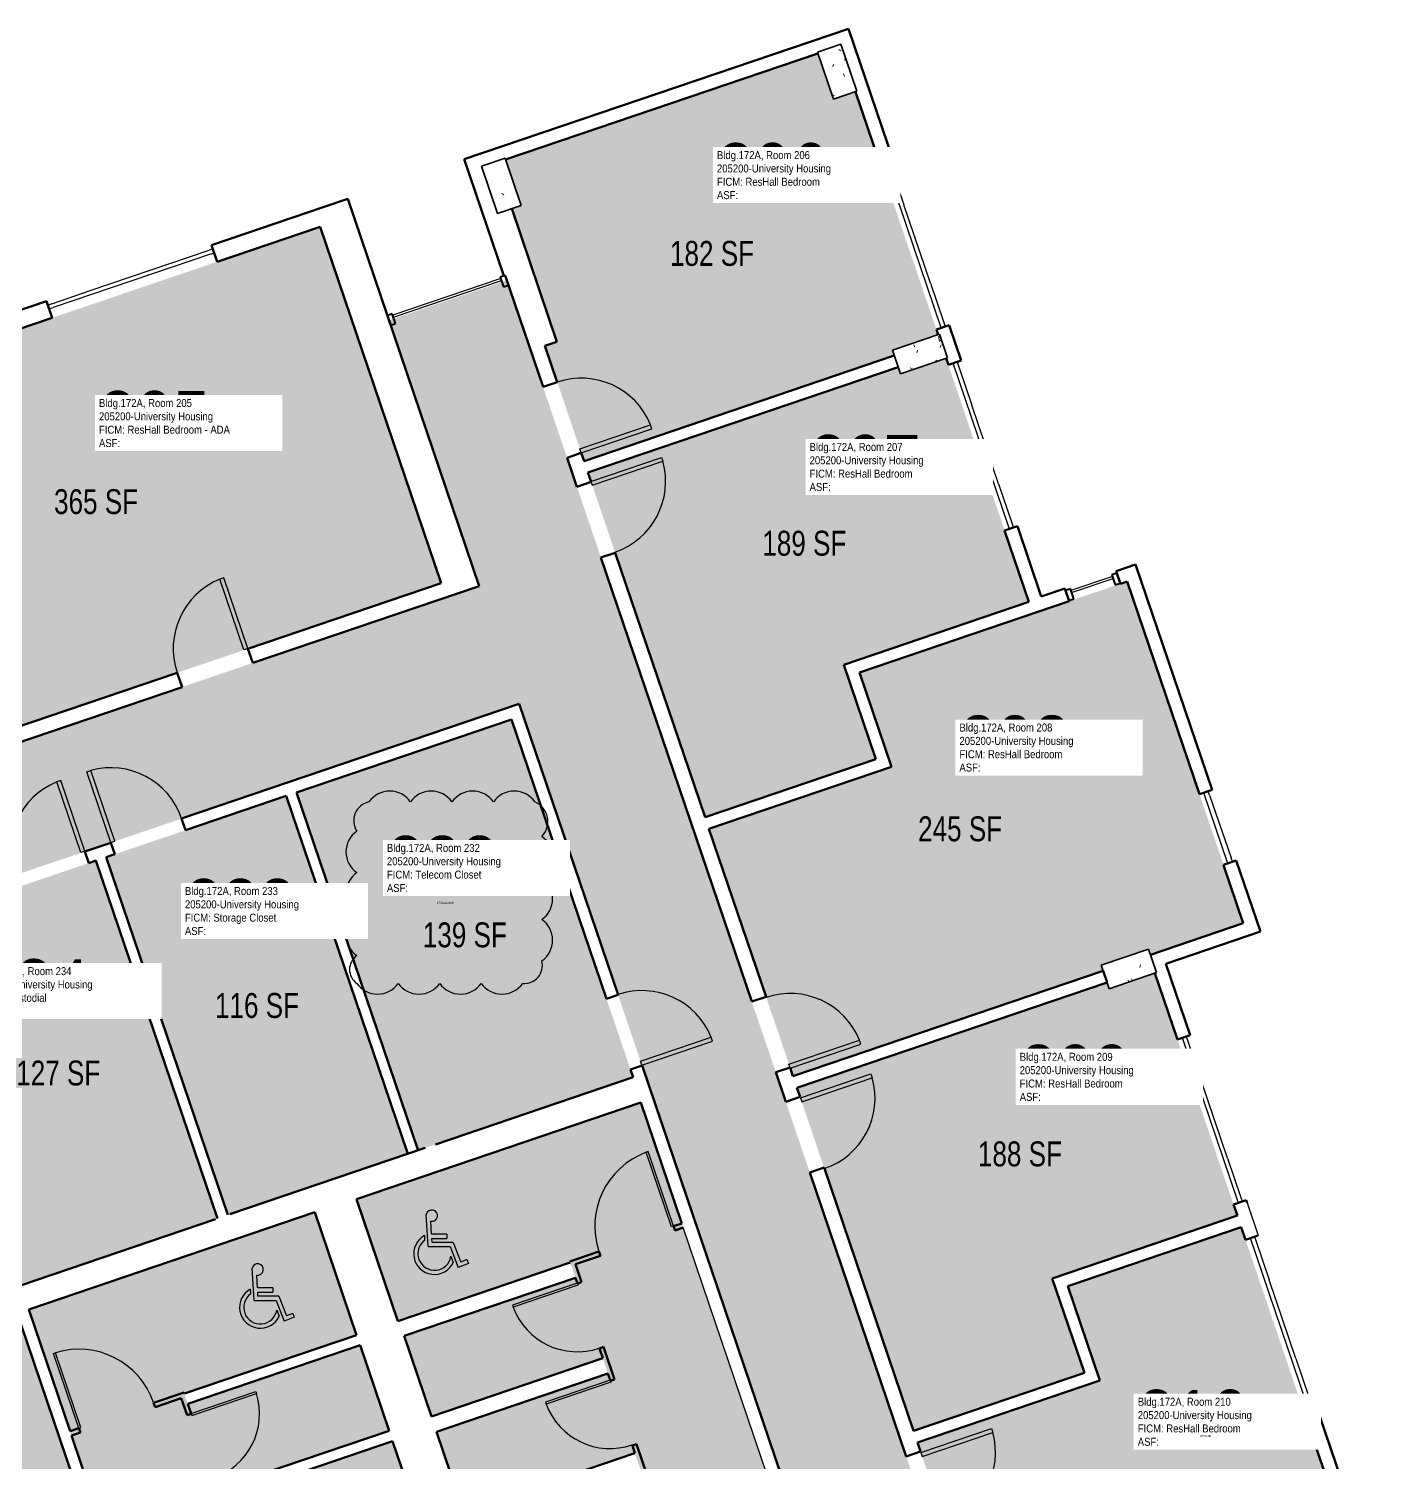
# Model space of a CAD drawing. Header units: inches. Extents: x 69231989 to 69233836, y 27661192 to 27663761.
# Drawn here: x 69232439 to 69233087, y 27663071 to 27663761 of the extents above; entities that cross this region are included whole.
import ezdxf
from ezdxf.enums import TextEntityAlignment as Align

# ---------------------------------------------------------------- set-up
doc = ezdxf.new("R2010")
doc.units = ezdxf.units.IN
doc.header["$LTSCALE"] = 100
doc.header["$MEASUREMENT"] = 0
doc.layers.get('0').update_dxf_attribs({"linetype": 'CONTINUOUS'})
for name, color, linetype in [('A-COLS', 5, 'CONTINUOUS'), ('A-DOOR', 2, 'CONTINUOUS'), ('A-GLAZ', 1, 'CONTINUOUS'), ('A-IDEN-ICON', 4, 'CONTINUOUS'), ('A-IDEN-RNUM', 7, 'CONTINUOUS'), ('A-IDEN-SNUM', 4, 'CONTINUOUS'), ('A-IDEN-VNUM', 4, 'CONTINUOUS'), ('A-WALL', 5, 'CONTINUOUS'), ('AREA-TEXT', 3, 'CONTINUOUS'), ('Rooms-Category-Color', 7, 'CONTINUOUS'), ('Rooms-College-Color', 7, 'CONTINUOUS'), ('Rooms-Department-Color', 7, 'CONTINUOUS'), ('Rooms-Division-Color', 7, 'CONTINUOUS'), ('Rooms-Information', 7, 'CONTINUOUS')]:
    doc.layers.add(name, color=color, linetype=linetype)
doc.layers.add('A-REV', color=1, linetype='CONTINUOUS', true_color=0xff0000)
doc.styles.add('CP_AREA', font='arial.ttf', dxfattribs={"height": 15})
doc.styles.add('CP_ROOMSNUMBER', font='arial.ttf', dxfattribs={"height": 1})
doc.styles.add('CP_ROOMVNUMBER', font='arial.ttf', dxfattribs={"width": 0.85, "height": 0.075})
pattern_1 = [(338.7628, (69232586.704, 27662656.86), (6.5773, -26.8542), [2.88, -31.68]), (283.7628, (69232586.704, 27662656.86), (25.6356, 14.3354), [2.304, -25.344]), (29.2138, (69232587.252, 27662654.622), (32.21264, -12.5194), [2.448, -26.924]), (334.9468, (69232593.976, 27662659.33), (7.1632, -40.8486), [4.32, -47.52]), (25.399, (69232594.573, 27662655.926), (46.9627, -21.9517), [3.671, -40.386]), (279.947, (69232593.976, 27662659.33), (46.9628, -21.9519), [3.456, -38.016]), (309.7628, (69232593.393, 27662655.077), (-7.26654, -26.67593), [2.88, -31.68]), (254.7628, (69232593.393, 27662655.077), (29.3713, 0.1096), [2.304, -25.344]), (0.2138, (69232592.788, 27662652.854), (22.1043, -26.5667), [2.448, -26.924]), (326.2628, (69232586.704, 27662656.86), (12.25358, 3.66953), [1.267, -23.77, 1.267, -24.461, -25.44]), (326.2628, (69232586.704, 27662656.86), (12.25358, 3.66953), [-50.765, 1.267, -24.173]), (296.2628, (69232586.704, 27662656.86), (17.58944, -4.69334), [1.267, -13.402, 1.267, -23.194, -9.696]), (296.2628, (69232586.704, 27662656.86), (17.58944, -4.69334), [-39.13, 1.267, -8.429]), (256.2628, (69232583.95, 27662664.969), (5.77381, -19.68828), [1.267, -8.333, 1.267, -28.685, -39.744]), (256.2628, (69232583.95, 27662664.969), (5.77381, -19.68828), [-39.552, 1.267, -38.477]), (246.2628, (69232582.714, 27662668.605), (10.8433, -19.96816), [1.267, -11.213, 1.267, -18.624, -28.224]), (246.2628, (69232582.714, 27662668.605), (10.8433, -19.96816), [-32.371, 1.267, -26.957])]
pattern_2 = [(338.7628, (69232586.704, 27662656.86), (6.5773, -26.8542), [2.88, -31.68]), (283.7628, (69232586.704, 27662656.86), (25.6356, 14.3354), [2.304, -25.344]), (29.2138, (69232587.252, 27662654.623), (32.21264, -12.5194), [2.448, -26.924]), (334.9468, (69232593.975, 27662659.33), (7.1632, -40.8486), [4.32, -47.52]), (25.399, (69232594.573, 27662655.927), (46.9627, -21.9517), [3.671, -40.386]), (279.947, (69232593.975, 27662659.33), (46.9628, -21.9519), [3.456, -38.016]), (309.7628, (69232593.393, 27662655.077), (-7.26654, -26.67593), [2.88, -31.68]), (254.7628, (69232593.393, 27662655.077), (29.3713, 0.1096), [2.304, -25.344]), (0.2138, (69232592.787, 27662652.854), (22.1043, -26.5667), [2.448, -26.924]), (326.2628, (69232586.704, 27662656.86), (12.25358, 3.66953), [1.267, -23.77, 1.267, -24.461, -25.44]), (326.2628, (69232586.704, 27662656.86), (12.25358, 3.66953), [-50.765, 1.267, -24.173]), (296.2628, (69232586.704, 27662656.86), (17.58944, -4.69334), [1.267, -13.402, 1.267, -23.194, -9.696]), (296.2628, (69232586.704, 27662656.86), (17.58944, -4.69334), [-39.13, 1.267, -8.429]), (256.2628, (69232583.949, 27662664.968), (5.77381, -19.68828), [1.267, -8.333, 1.267, -28.685, -39.744]), (256.2628, (69232583.949, 27662664.968), (5.77381, -19.68828), [-39.552, 1.267, -38.477]), (246.2628, (69232582.714, 27662668.604), (10.8433, -19.96816), [1.267, -11.213, 1.267, -18.624, -28.224]), (246.2628, (69232582.714, 27662668.604), (10.8433, -19.96816), [-32.371, 1.267, -26.957])]

# ---------------------------------------------------------------- blocks, each defined once
blk = doc.blocks.new('CPHC')
for p, q in [((5.49, 8), (5.01, 15.77)), ((6.31, 11), (6.12, 14.1)), ((4.7, 9.57), (4.63, 10.7)), ((10, 11), (6.31, 11)), ((10, 11), (10, 10)), ((5.49, 8), (10.79, 8)), ((6.37, 10), (10, 10)), ((6.43, 9), (6.37, 10)), ((11.48, 9), (6.43, 9)), ((10.79, 8), (12.74, 2.99)), ((11.48, 9), (13.31, 4.28)), ((10.95, 5.66), (11.53, 4.17)), ((15.18, 3.93), (12.74, 2.99)), ((14.82, 4.87), (13.31, 4.28)), ((14.82, 4.87), (15.18, 3.93))]:
    blk.add_line(p, q)
for centre, radius, start, end in [((6.35, 15.46), 1.38, 260.2584, 166.6451), ((7, 6.3), 5, 118.3454, 334.8586), ((7, 6.3), 4, 125.1719, 350.8537)]:
    blk.add_arc(centre, radius, start, end)

msp = doc.modelspace()

# ---------------------------------------------------------------- hatches: boundary and pattern name
at = {"layer": 'A-COLS', "lineweight": 5}
h = msp.add_hatch(dxfattribs=at)
h.set_pattern_fill('FP_9', color=256, angle=-161.23719, style=0, pattern_type=2)
h.set_pattern_definition(pattern_2)
h.paths.add_polyline_path([(69232818.81, 27663750.2), (69232826.53, 27663727.47), (69232837.89, 27663731.33), (69232830.17, 27663754.06)], flags=0)
h = msp.add_hatch(dxfattribs=at)
h.set_pattern_fill('FP_10', color=256, angle=-161.23719, style=0, pattern_type=2)
h.set_pattern_definition(pattern_2)
h.paths.add_polyline_path([(69232662.16, 27663679.7), (69232664.62, 27663672.47), (69232675.98, 27663676.33), (69232668.26, 27663699.05), (69232656.9, 27663695.19)], flags=0)
h = msp.add_hatch(dxfattribs=at)
h.set_pattern_fill('FP_3', color=256, angle=108.76281, style=0, pattern_type=2)
h.set_pattern_definition(pattern_1)
h.paths.add_polyline_path([(69232855.01, 27663606.52), (69232858.87, 27663595.15), (69232881.6, 27663602.87), (69232877.74, 27663614.24)], flags=0)
h = msp.add_hatch(dxfattribs=at)
h.set_pattern_fill('FP_2', color=256, angle=108.76281, style=0, pattern_type=2)
h.set_pattern_definition(pattern_1)
h.paths.add_polyline_path([(69232959.55, 27663298.79), (69232982.27, 27663306.51), (69232978.41, 27663317.87), (69232955.69, 27663310.15)], flags=0)
at = {"layer": 'Rooms-Category-Color', "true_color": 0x728ef3}
for points in [[(69232668.46, 27663698.46), (69232675.98, 27663676.33), (69232671.48, 27663674.8), (69232681.77, 27663644.5), (69232693.29, 27663610.61), (69232687.49, 27663608.64), (69232706.35, 27663553.11), (69232855.9, 27663603.91), (69232855.01, 27663606.52), (69232877.03, 27663613.99), (69232837.24, 27663731.11), (69232826.53, 27663727.47), (69232819.01, 27663749.6)], [(69232363.14, 27663401.08), (69232637.43, 27663494.25), (69232579.09, 27663665.99), (69232304.8, 27663572.81)], [(69232831.61, 27663454.87), (69232920.79, 27663485.16), (69232880.88, 27663602.63), (69232858.87, 27663595.15), (69232857.78, 27663598.35), (69232708.24, 27663547.55), (69232764.67, 27663381.43), (69232847.05, 27663409.42)], [(69232925.76, 27663480.65), (69232922.62, 27663479.58), (69232839.06, 27663451.19), (69232854.5, 27663405.75), (69232766.56, 27663375.87), (69232807.07, 27663256.63), (69232956.61, 27663307.43), (69232955.69, 27663310.15), (69232978.41, 27663317.87), (69232979.34, 27663315.15), (69233024.14, 27663330.36), (69232968.19, 27663495.06), (69232959.13, 27663491.98), (69232940.85, 27663485.77)], [(69232562.78, 27663391.66), (69232476.02, 27663362.19), (69232534.61, 27663189.71), (69232621.37, 27663219.18)], [(69232932.08, 27663159.09), (69233021.27, 27663189.39), (69232981.56, 27663306.26), (69232959.55, 27663298.79), (69232958.44, 27663301.84), (69232808.96, 27663251.06), (69232865.15, 27663085.66), (69232947.52, 27663113.64)], [(69233023.16, 27663183.83), (69232939.54, 27663155.42), (69232954.97, 27663109.97), (69232867.04, 27663080.1), (69232907.97, 27662959.61), (69233057.51, 27663010.41), (69233056.36, 27663013.78), (69233078.38, 27663021.26)]]:
    msp.add_hatch(color=171, dxfattribs=at).paths.add_polyline_path(points)
at = {"layer": 'Rooms-Category-Color', "true_color": 0xadadad}
for points in [[(69232669.11, 27663640.2), (69232612.36, 27663620.92), (69232655.86, 27663492.86), (69232641.95, 27663488.13), (69232363.28, 27663393.47), (69232349.37, 27663388.74), (69232305.87, 27663516.81), (69232251.6, 27663498.37), (69232249.06, 27663497.51), (69232258.03, 27663471.11), (69232260.84, 27663462.83), (69232280.9, 27663403.77), (69232282.27, 27663399.74), (69232282.29, 27663399.68), (69232330.82, 27663256.83), (69232381.36, 27663108.05), (69232431.5, 27662960.46), (69232465.11, 27662861.51), (69232521.92, 27662880.81), (69232520.18, 27662885.93), (69232498.36, 27662950.16), (69232497.35, 27662953.15), (69232429.14, 27663153.94), (69232368.67, 27663331.93), (69232471.64, 27663366.91), (69232571.77, 27663400.93), (69232675.1, 27663436.03), (69232713.51, 27663322.96), (69232735.56, 27663258.04), (69232804.26, 27663055.82), (69232814.31, 27663026.24), (69232834.7, 27662966.21), (69232834.88, 27662965.67), (69232835.73, 27662963.19), (69232843.14, 27662941.35), (69232846.22, 27662932.3), (69232847.26, 27662929.22), (69232909.52, 27662745.94), (69232909.54, 27662745.88), (69232910.39, 27662743.4), (69232914.51, 27662731.26), (69232923.36, 27662705.23), (69232924.52, 27662701.8), (69232924.54, 27662701.74), (69232951.22, 27662623.21), (69232956.18, 27662608.59), (69232969.21, 27662613.02), (69233002.02, 27662624.16), (69233013, 27662627.89), (69233010.5, 27662635.23), (69232975.24, 27662739.03), (69232952.18, 27662806.9), (69232902.05, 27662954.5), (69232859.23, 27663080.55), (69232801.15, 27663251.51), (69232758.75, 27663376.32), (69232700.43, 27663548), (69232680.62, 27663606.3)], [(69232730.02, 27663256.09), (69232671.43, 27663428.57), (69232567.75, 27663393.35), (69232626.34, 27663220.87)], [(69232471.05, 27663360.5), (69232376.13, 27663328.26), (69232434.72, 27663155.77), (69232529.64, 27663188.02)], [(69232546.89, 27663005.89), (69232546.73, 27663006.36), (69232544.88, 27663011.81), (69232627.44, 27663039.85), (69232613.77, 27663080.09), (69232531.21, 27663052.05), (69232531.05, 27663052.52), (69232529.2, 27663057.97), (69232611.75, 27663086.01), (69232598.08, 27663126.25), (69232515.53, 27663098.21), (69232513.68, 27663103.65), (69232596.71, 27663131.86), (69232576.61, 27663191.04), (69232438.66, 27663144.17), (69232502.91, 27662955.04), (69232508.71, 27662957.01), (69232509.8, 27662953.78), (69232531.57, 27662889.73), (69232539.82, 27662865.44), (69232604.39, 27662887.38), (69232613.4, 27662860.86), (69232771.71, 27662914.64), (69232762.55, 27662941.63), (69232823.36, 27662962.29), (69232802.92, 27663022.44), (69232802.45, 27663022.28), (69232792.42, 27663051.8), (69232798.22, 27663053.77), (69232733.65, 27663243.86), (69232631.21, 27663209.06), (69232596.65, 27663197.32), (69232616.59, 27663138.61), (69232699.68, 27663166.84), (69232702.17, 27663159.5), (69232657.43, 27663144.3), (69232619.56, 27663131.43), (69232632.59, 27663093.09), (69232670.46, 27663105.95), (69232715.2, 27663121.15), (69232715.36, 27663120.68), (69232717.85, 27663113.34), (69232673.11, 27663098.14), (69232635.24, 27663085.27), (69232648.27, 27663046.93), (69232686.14, 27663059.79), (69232730.88, 27663074.99), (69232731.04, 27663074.52), (69232733.53, 27663067.18), (69232688.79, 27663051.98), (69232650.92, 27663039.12), (69232663.95, 27663000.77), (69232701.82, 27663013.63), (69232746.56, 27663028.83), (69232746.72, 27663028.36), (69232748.57, 27663022.91), (69232714.48, 27663011.33), (69232596.66, 27662971.31), (69232562.57, 27662959.73), (69232562.41, 27662960.2), (69232560.56, 27662965.65), (69232643.12, 27662993.69), (69232629.45, 27663033.93)]]:
    msp.add_hatch(color=253, dxfattribs=at).paths.add_polyline_path(points)
at = {"layer": 'Rooms-College-Color', "true_color": 0xadadad}
for points in [[(69232668.46, 27663698.46), (69232675.98, 27663676.33), (69232671.48, 27663674.8), (69232681.77, 27663644.5), (69232693.29, 27663610.61), (69232687.49, 27663608.64), (69232706.35, 27663553.11), (69232855.9, 27663603.91), (69232855.01, 27663606.52), (69232877.03, 27663613.99), (69232837.24, 27663731.11), (69232826.53, 27663727.47), (69232819.01, 27663749.6)], [(69232363.14, 27663401.08), (69232637.43, 27663494.25), (69232579.09, 27663665.99), (69232304.8, 27663572.81)], [(69232669.11, 27663640.2), (69232612.36, 27663620.92), (69232655.86, 27663492.86), (69232641.95, 27663488.13), (69232363.28, 27663393.47), (69232349.37, 27663388.74), (69232305.87, 27663516.81), (69232251.6, 27663498.37), (69232249.06, 27663497.51), (69232258.03, 27663471.11), (69232260.84, 27663462.83), (69232280.9, 27663403.77), (69232282.27, 27663399.74), (69232282.29, 27663399.68), (69232330.82, 27663256.83), (69232381.36, 27663108.05), (69232431.5, 27662960.46), (69232465.11, 27662861.51), (69232521.92, 27662880.81), (69232520.18, 27662885.93), (69232498.36, 27662950.16), (69232497.35, 27662953.15), (69232429.14, 27663153.94), (69232368.67, 27663331.93), (69232471.64, 27663366.91), (69232571.77, 27663400.93), (69232675.1, 27663436.03), (69232713.51, 27663322.96), (69232735.56, 27663258.04), (69232804.26, 27663055.82), (69232814.31, 27663026.24), (69232834.7, 27662966.21), (69232834.88, 27662965.67), (69232835.73, 27662963.19), (69232843.14, 27662941.35), (69232846.22, 27662932.3), (69232847.26, 27662929.22), (69232909.52, 27662745.94), (69232909.54, 27662745.88), (69232910.39, 27662743.4), (69232914.51, 27662731.26), (69232923.36, 27662705.23), (69232924.52, 27662701.8), (69232924.54, 27662701.74), (69232951.22, 27662623.21), (69232956.18, 27662608.59), (69232969.21, 27662613.02), (69233002.02, 27662624.16), (69233013, 27662627.89), (69233010.5, 27662635.23), (69232975.24, 27662739.03), (69232952.18, 27662806.9), (69232902.05, 27662954.5), (69232859.23, 27663080.55), (69232801.15, 27663251.51), (69232758.75, 27663376.32), (69232700.43, 27663548), (69232680.62, 27663606.3)], [(69232831.61, 27663454.87), (69232920.79, 27663485.16), (69232880.88, 27663602.63), (69232858.87, 27663595.15), (69232857.78, 27663598.35), (69232708.24, 27663547.55), (69232764.67, 27663381.43), (69232847.05, 27663409.42)], [(69232925.76, 27663480.65), (69232922.62, 27663479.58), (69232839.06, 27663451.19), (69232854.5, 27663405.75), (69232766.56, 27663375.87), (69232807.07, 27663256.63), (69232956.61, 27663307.43), (69232955.69, 27663310.15), (69232978.41, 27663317.87), (69232979.34, 27663315.15), (69233024.14, 27663330.36), (69232968.19, 27663495.06), (69232959.13, 27663491.98), (69232940.85, 27663485.77)], [(69232730.02, 27663256.09), (69232671.43, 27663428.57), (69232567.75, 27663393.35), (69232626.34, 27663220.87)], [(69232562.78, 27663391.66), (69232476.02, 27663362.19), (69232534.61, 27663189.71), (69232621.37, 27663219.18)], [(69232471.05, 27663360.5), (69232376.13, 27663328.26), (69232434.72, 27663155.77), (69232529.64, 27663188.02)], [(69232932.08, 27663159.09), (69233021.27, 27663189.39), (69232981.56, 27663306.26), (69232959.55, 27663298.79), (69232958.44, 27663301.84), (69232808.96, 27663251.06), (69232865.15, 27663085.66), (69232947.52, 27663113.64)], [(69232546.89, 27663005.89), (69232546.73, 27663006.36), (69232544.88, 27663011.81), (69232627.44, 27663039.85), (69232613.77, 27663080.09), (69232531.21, 27663052.05), (69232531.05, 27663052.52), (69232529.2, 27663057.97), (69232611.75, 27663086.01), (69232598.08, 27663126.25), (69232515.53, 27663098.21), (69232513.68, 27663103.65), (69232596.71, 27663131.86), (69232576.61, 27663191.04), (69232438.66, 27663144.17), (69232502.91, 27662955.04), (69232508.71, 27662957.01), (69232509.8, 27662953.78), (69232531.57, 27662889.73), (69232539.82, 27662865.44), (69232604.39, 27662887.38), (69232613.4, 27662860.86), (69232771.71, 27662914.64), (69232762.55, 27662941.63), (69232823.36, 27662962.29), (69232802.92, 27663022.44), (69232802.45, 27663022.28), (69232792.42, 27663051.8), (69232798.22, 27663053.77), (69232733.65, 27663243.86), (69232631.21, 27663209.06), (69232596.65, 27663197.32), (69232616.59, 27663138.61), (69232699.68, 27663166.84), (69232702.17, 27663159.5), (69232657.43, 27663144.3), (69232619.56, 27663131.43), (69232632.59, 27663093.09), (69232670.46, 27663105.95), (69232715.2, 27663121.15), (69232715.36, 27663120.68), (69232717.85, 27663113.34), (69232673.11, 27663098.14), (69232635.24, 27663085.27), (69232648.27, 27663046.93), (69232686.14, 27663059.79), (69232730.88, 27663074.99), (69232731.04, 27663074.52), (69232733.53, 27663067.18), (69232688.79, 27663051.98), (69232650.92, 27663039.12), (69232663.95, 27663000.77), (69232701.82, 27663013.63), (69232746.56, 27663028.83), (69232746.72, 27663028.36), (69232748.57, 27663022.91), (69232714.48, 27663011.33), (69232596.66, 27662971.31), (69232562.57, 27662959.73), (69232562.41, 27662960.2), (69232560.56, 27662965.65), (69232643.12, 27662993.69), (69232629.45, 27663033.93)], [(69233023.16, 27663183.83), (69232939.54, 27663155.42), (69232954.97, 27663109.97), (69232867.04, 27663080.1), (69232907.97, 27662959.61), (69233057.51, 27663010.41), (69233056.36, 27663013.78), (69233078.38, 27663021.26)]]:
    msp.add_hatch(color=253, dxfattribs=at).paths.add_polyline_path(points)
at = {"layer": 'Rooms-Department-Color', "true_color": 0x604aed}
for points in [[(69232668.46, 27663698.46), (69232675.98, 27663676.33), (69232671.48, 27663674.8), (69232681.77, 27663644.5), (69232693.29, 27663610.61), (69232687.49, 27663608.64), (69232706.35, 27663553.11), (69232855.9, 27663603.91), (69232855.01, 27663606.52), (69232877.03, 27663613.99), (69232837.24, 27663731.11), (69232826.53, 27663727.47), (69232819.01, 27663749.6)], [(69232363.14, 27663401.08), (69232637.43, 27663494.25), (69232579.09, 27663665.99), (69232304.8, 27663572.81)], [(69232831.61, 27663454.87), (69232920.79, 27663485.16), (69232880.88, 27663602.63), (69232858.87, 27663595.15), (69232857.78, 27663598.35), (69232708.24, 27663547.55), (69232764.67, 27663381.43), (69232847.05, 27663409.42)], [(69232925.76, 27663480.65), (69232922.62, 27663479.58), (69232839.06, 27663451.19), (69232854.5, 27663405.75), (69232766.56, 27663375.87), (69232807.07, 27663256.63), (69232956.61, 27663307.43), (69232955.69, 27663310.15), (69232978.41, 27663317.87), (69232979.34, 27663315.15), (69233024.14, 27663330.36), (69232968.19, 27663495.06), (69232959.13, 27663491.98), (69232940.85, 27663485.77)], [(69232562.78, 27663391.66), (69232476.02, 27663362.19), (69232534.61, 27663189.71), (69232621.37, 27663219.18)], [(69232932.08, 27663159.09), (69233021.27, 27663189.39), (69232981.56, 27663306.26), (69232959.55, 27663298.79), (69232958.44, 27663301.84), (69232808.96, 27663251.06), (69232865.15, 27663085.66), (69232947.52, 27663113.64)], [(69233023.16, 27663183.83), (69232939.54, 27663155.42), (69232954.97, 27663109.97), (69232867.04, 27663080.1), (69232907.97, 27662959.61), (69233057.51, 27663010.41), (69233056.36, 27663013.78), (69233078.38, 27663021.26)]]:
    msp.add_hatch(color=173, dxfattribs=at).paths.add_polyline_path(points)
at = {"layer": 'Rooms-Department-Color', "true_color": 0xacacac}
for points in [[(69232669.11, 27663640.2), (69232612.36, 27663620.92), (69232655.86, 27663492.86), (69232641.95, 27663488.13), (69232363.28, 27663393.47), (69232349.37, 27663388.74), (69232305.87, 27663516.81), (69232251.6, 27663498.37), (69232249.06, 27663497.51), (69232258.03, 27663471.11), (69232260.84, 27663462.83), (69232280.9, 27663403.77), (69232282.27, 27663399.74), (69232282.29, 27663399.68), (69232330.82, 27663256.83), (69232381.36, 27663108.05), (69232431.5, 27662960.46), (69232465.11, 27662861.51), (69232521.92, 27662880.81), (69232520.18, 27662885.93), (69232498.36, 27662950.16), (69232497.35, 27662953.15), (69232429.14, 27663153.94), (69232368.67, 27663331.93), (69232471.64, 27663366.91), (69232571.77, 27663400.93), (69232675.1, 27663436.03), (69232713.51, 27663322.96), (69232735.56, 27663258.04), (69232804.26, 27663055.82), (69232814.31, 27663026.24), (69232834.7, 27662966.21), (69232834.88, 27662965.67), (69232835.73, 27662963.19), (69232843.14, 27662941.35), (69232846.22, 27662932.3), (69232847.26, 27662929.22), (69232909.52, 27662745.94), (69232909.54, 27662745.88), (69232910.39, 27662743.4), (69232914.51, 27662731.26), (69232923.36, 27662705.23), (69232924.52, 27662701.8), (69232924.54, 27662701.74), (69232951.22, 27662623.21), (69232956.18, 27662608.59), (69232969.21, 27662613.02), (69233002.02, 27662624.16), (69233013, 27662627.89), (69233010.5, 27662635.23), (69232975.24, 27662739.03), (69232952.18, 27662806.9), (69232902.05, 27662954.5), (69232859.23, 27663080.55), (69232801.15, 27663251.51), (69232758.75, 27663376.32), (69232700.43, 27663548), (69232680.62, 27663606.3)], [(69232730.02, 27663256.09), (69232671.43, 27663428.57), (69232567.75, 27663393.35), (69232626.34, 27663220.87)], [(69232471.05, 27663360.5), (69232376.13, 27663328.26), (69232434.72, 27663155.77), (69232529.64, 27663188.02)], [(69232546.89, 27663005.89), (69232546.73, 27663006.36), (69232544.88, 27663011.81), (69232627.44, 27663039.85), (69232613.77, 27663080.09), (69232531.21, 27663052.05), (69232531.05, 27663052.52), (69232529.2, 27663057.97), (69232611.75, 27663086.01), (69232598.08, 27663126.25), (69232515.53, 27663098.21), (69232513.68, 27663103.65), (69232596.71, 27663131.86), (69232576.61, 27663191.04), (69232438.66, 27663144.17), (69232502.91, 27662955.04), (69232508.71, 27662957.01), (69232509.8, 27662953.78), (69232531.57, 27662889.73), (69232539.82, 27662865.44), (69232604.39, 27662887.38), (69232613.4, 27662860.86), (69232771.71, 27662914.64), (69232762.55, 27662941.63), (69232823.36, 27662962.29), (69232802.92, 27663022.44), (69232802.45, 27663022.28), (69232792.42, 27663051.8), (69232798.22, 27663053.77), (69232733.65, 27663243.86), (69232631.21, 27663209.06), (69232596.65, 27663197.32), (69232616.59, 27663138.61), (69232699.68, 27663166.84), (69232702.17, 27663159.5), (69232657.43, 27663144.3), (69232619.56, 27663131.43), (69232632.59, 27663093.09), (69232670.46, 27663105.95), (69232715.2, 27663121.15), (69232715.36, 27663120.68), (69232717.85, 27663113.34), (69232673.11, 27663098.14), (69232635.24, 27663085.27), (69232648.27, 27663046.93), (69232686.14, 27663059.79), (69232730.88, 27663074.99), (69232731.04, 27663074.52), (69232733.53, 27663067.18), (69232688.79, 27663051.98), (69232650.92, 27663039.12), (69232663.95, 27663000.77), (69232701.82, 27663013.63), (69232746.56, 27663028.83), (69232746.72, 27663028.36), (69232748.57, 27663022.91), (69232714.48, 27663011.33), (69232596.66, 27662971.31), (69232562.57, 27662959.73), (69232562.41, 27662960.2), (69232560.56, 27662965.65), (69232643.12, 27662993.69), (69232629.45, 27663033.93)]]:
    msp.add_hatch(color=253, dxfattribs=at).paths.add_polyline_path(points)
at = {"layer": 'Rooms-Division-Color', "true_color": 0x604aed}
for points in [[(69232668.46, 27663698.46), (69232675.98, 27663676.33), (69232671.48, 27663674.8), (69232681.77, 27663644.5), (69232693.29, 27663610.61), (69232687.49, 27663608.64), (69232706.35, 27663553.11), (69232855.9, 27663603.91), (69232855.01, 27663606.52), (69232877.03, 27663613.99), (69232837.24, 27663731.11), (69232826.53, 27663727.47), (69232819.01, 27663749.6)], [(69232363.14, 27663401.08), (69232637.43, 27663494.25), (69232579.09, 27663665.99), (69232304.8, 27663572.81)], [(69232831.61, 27663454.87), (69232920.79, 27663485.16), (69232880.88, 27663602.63), (69232858.87, 27663595.15), (69232857.78, 27663598.35), (69232708.24, 27663547.55), (69232764.67, 27663381.43), (69232847.05, 27663409.42)], [(69232925.76, 27663480.65), (69232922.62, 27663479.58), (69232839.06, 27663451.19), (69232854.5, 27663405.75), (69232766.56, 27663375.87), (69232807.07, 27663256.63), (69232956.61, 27663307.43), (69232955.69, 27663310.15), (69232978.41, 27663317.87), (69232979.34, 27663315.15), (69233024.14, 27663330.36), (69232968.19, 27663495.06), (69232959.13, 27663491.98), (69232940.85, 27663485.77)], [(69232562.78, 27663391.66), (69232476.02, 27663362.19), (69232534.61, 27663189.71), (69232621.37, 27663219.18)], [(69232932.08, 27663159.09), (69233021.27, 27663189.39), (69232981.56, 27663306.26), (69232959.55, 27663298.79), (69232958.44, 27663301.84), (69232808.96, 27663251.06), (69232865.15, 27663085.66), (69232947.52, 27663113.64)], [(69233023.16, 27663183.83), (69232939.54, 27663155.42), (69232954.97, 27663109.97), (69232867.04, 27663080.1), (69232907.97, 27662959.61), (69233057.51, 27663010.41), (69233056.36, 27663013.78), (69233078.38, 27663021.26)]]:
    msp.add_hatch(color=173, dxfattribs=at).paths.add_polyline_path(points)
at = {"layer": 'Rooms-Division-Color', "true_color": 0xadadad}
for points in [[(69232669.11, 27663640.2), (69232612.36, 27663620.92), (69232655.86, 27663492.86), (69232641.95, 27663488.13), (69232363.28, 27663393.47), (69232349.37, 27663388.74), (69232305.87, 27663516.81), (69232251.6, 27663498.37), (69232249.06, 27663497.51), (69232258.03, 27663471.11), (69232260.84, 27663462.83), (69232280.9, 27663403.77), (69232282.27, 27663399.74), (69232282.29, 27663399.68), (69232330.82, 27663256.83), (69232381.36, 27663108.05), (69232431.5, 27662960.46), (69232465.11, 27662861.51), (69232521.92, 27662880.81), (69232520.18, 27662885.93), (69232498.36, 27662950.16), (69232497.35, 27662953.15), (69232429.14, 27663153.94), (69232368.67, 27663331.93), (69232471.64, 27663366.91), (69232571.77, 27663400.93), (69232675.1, 27663436.03), (69232713.51, 27663322.96), (69232735.56, 27663258.04), (69232804.26, 27663055.82), (69232814.31, 27663026.24), (69232834.7, 27662966.21), (69232834.88, 27662965.67), (69232835.73, 27662963.19), (69232843.14, 27662941.35), (69232846.22, 27662932.3), (69232847.26, 27662929.22), (69232909.52, 27662745.94), (69232909.54, 27662745.88), (69232910.39, 27662743.4), (69232914.51, 27662731.26), (69232923.36, 27662705.23), (69232924.52, 27662701.8), (69232924.54, 27662701.74), (69232951.22, 27662623.21), (69232956.18, 27662608.59), (69232969.21, 27662613.02), (69233002.02, 27662624.16), (69233013, 27662627.89), (69233010.5, 27662635.23), (69232975.24, 27662739.03), (69232952.18, 27662806.9), (69232902.05, 27662954.5), (69232859.23, 27663080.55), (69232801.15, 27663251.51), (69232758.75, 27663376.32), (69232700.43, 27663548), (69232680.62, 27663606.3)], [(69232730.02, 27663256.09), (69232671.43, 27663428.57), (69232567.75, 27663393.35), (69232626.34, 27663220.87)], [(69232471.05, 27663360.5), (69232376.13, 27663328.26), (69232434.72, 27663155.77), (69232529.64, 27663188.02)], [(69232546.89, 27663005.89), (69232546.73, 27663006.36), (69232544.88, 27663011.81), (69232627.44, 27663039.85), (69232613.77, 27663080.09), (69232531.21, 27663052.05), (69232531.05, 27663052.52), (69232529.2, 27663057.97), (69232611.75, 27663086.01), (69232598.08, 27663126.25), (69232515.53, 27663098.21), (69232513.68, 27663103.65), (69232596.71, 27663131.86), (69232576.61, 27663191.04), (69232438.66, 27663144.17), (69232502.91, 27662955.04), (69232508.71, 27662957.01), (69232509.8, 27662953.78), (69232531.57, 27662889.73), (69232539.82, 27662865.44), (69232604.39, 27662887.38), (69232613.4, 27662860.86), (69232771.71, 27662914.64), (69232762.55, 27662941.63), (69232823.36, 27662962.29), (69232802.92, 27663022.44), (69232802.45, 27663022.28), (69232792.42, 27663051.8), (69232798.22, 27663053.77), (69232733.65, 27663243.86), (69232631.21, 27663209.06), (69232596.65, 27663197.32), (69232616.59, 27663138.61), (69232699.68, 27663166.84), (69232702.17, 27663159.5), (69232657.43, 27663144.3), (69232619.56, 27663131.43), (69232632.59, 27663093.09), (69232670.46, 27663105.95), (69232715.2, 27663121.15), (69232715.36, 27663120.68), (69232717.85, 27663113.34), (69232673.11, 27663098.14), (69232635.24, 27663085.27), (69232648.27, 27663046.93), (69232686.14, 27663059.79), (69232730.88, 27663074.99), (69232731.04, 27663074.52), (69232733.53, 27663067.18), (69232688.79, 27663051.98), (69232650.92, 27663039.12), (69232663.95, 27663000.77), (69232701.82, 27663013.63), (69232746.56, 27663028.83), (69232746.72, 27663028.36), (69232748.57, 27663022.91), (69232714.48, 27663011.33), (69232596.66, 27662971.31), (69232562.57, 27662959.73), (69232562.41, 27662960.2), (69232560.56, 27662965.65), (69232643.12, 27662993.69), (69232629.45, 27663033.93)]]:
    msp.add_hatch(color=253, dxfattribs=at).paths.add_polyline_path(points)

# ---------------------------------------------------------------- linework, layer by layer
at = {"layer": 'A-COLS', "lineweight": 35}
for p, q in [((69232818.81, 27663750.2), (69232830.17, 27663754.06)), ((69232830.17, 27663754.06), (69232837.89, 27663731.33)), ((69232826.53, 27663727.47), (69232818.81, 27663750.2)), ((69232837.89, 27663731.33), (69232826.53, 27663727.47)), ((69232656.9, 27663695.19), (69232668.26, 27663699.05)), ((69232668.26, 27663699.05), (69232675.98, 27663676.33)), ((69232664.62, 27663672.47), (69232656.9, 27663695.19)), ((69232675.98, 27663676.33), (69232664.62, 27663672.47)), ((69232855.01, 27663606.52), (69232877.74, 27663614.24)), ((69232877.74, 27663614.24), (69232881.6, 27663602.87)), ((69232858.87, 27663595.15), (69232855.01, 27663606.52)), ((69232881.6, 27663602.87), (69232858.87, 27663595.15)), ((69232955.69, 27663310.15), (69232978.41, 27663317.87)), ((69232978.41, 27663317.87), (69232982.27, 27663306.51)), ((69232959.55, 27663298.79), (69232955.69, 27663310.15)), ((69232982.27, 27663306.51), (69232959.55, 27663298.79))]:
    msp.add_line(p, q, dxfattribs=at)
at = {"layer": 'A-DOOR'}
for p, q in [((69232704.38, 27663558.93), (69232738.41, 27663570.49)), ((69232705.02, 27663557.03), (69232739.05, 27663568.59)), ((69232739.05, 27663568.59), (69232738.41, 27663570.49)), ((69232705.02, 27663557.03), (69232704.38, 27663558.93)), ((69232709.68, 27663543.3), (69232743.72, 27663554.86)), ((69232710.33, 27663541.41), (69232744.36, 27663552.97)), ((69232743.72, 27663554.86), (69232744.36, 27663552.97)), ((69232709.68, 27663543.3), (69232710.33, 27663541.41)), ((69232532.74, 27663496.78), (69232530.85, 27663496.14)), ((69232542.41, 27663462.11), (69232530.85, 27663496.14)), ((69232544.3, 27663462.75), (69232532.74, 27663496.78)), ((69232544.3, 27663462.75), (69232542.41, 27663462.11)), ((69232454.12, 27663399.05), (69232452.23, 27663398.41)), ((69232465.69, 27663365.02), (69232454.12, 27663399.05)), ((69232466.67, 27663403.31), (69232468.56, 27663403.96)), ((69232478.23, 27663369.28), (69232466.67, 27663403.31)), ((69232480.13, 27663369.92), (69232468.56, 27663403.96)), ((69232463.79, 27663364.38), (69232452.23, 27663398.41)), ((69232465.69, 27663365.02), (69232463.79, 27663364.38)), ((69232478.23, 27663369.28), (69232480.13, 27663369.92)), ((69232733.61, 27663263.78), (69232767.65, 27663275.34)), ((69232768.29, 27663273.45), (69232767.65, 27663275.34)), ((69232734.26, 27663261.88), (69232768.29, 27663273.45)), ((69232805.12, 27663262.37), (69232839.15, 27663273.93)), ((69232805.76, 27663260.47), (69232839.8, 27663272.03)), ((69232839.8, 27663272.03), (69232839.15, 27663273.93)), ((69232734.26, 27663261.88), (69232733.61, 27663263.78)), ((69232805.76, 27663260.47), (69232805.12, 27663262.37)), ((69232810.63, 27663246.15), (69232844.66, 27663257.71)), ((69232811.27, 27663244.26), (69232845.3, 27663255.82)), ((69232844.66, 27663257.71), (69232845.3, 27663255.82)), ((69232810.63, 27663246.15), (69232811.27, 27663244.26)), ((69232737.31, 27663220.27), (69232736.36, 27663219.94)), ((69232748.58, 27663183.98), (69232736.36, 27663219.94)), ((69232749.52, 27663184.3), (69232737.31, 27663220.27)), ((69232749.52, 27663184.3), (69232748.58, 27663183.98)), ((69232703.1, 27663156.78), (69232671.87, 27663146.17)), ((69232703.1, 27663156.78), (69232703.42, 27663155.83)), ((69232703.42, 27663155.83), (69232672.19, 27663145.22)), ((69232671.87, 27663146.17), (69232672.19, 27663145.22)), ((69232450.6, 27663123), (69232451.55, 27663123.33)), ((69232462.82, 27663087.04), (69232450.6, 27663123)), ((69232463.77, 27663087.36), (69232451.55, 27663123.33)), ((69232718.94, 27663110.14), (69232687.71, 27663099.53)), ((69232719.26, 27663109.2), (69232688.03, 27663098.59)), ((69232718.94, 27663110.14), (69232719.26, 27663109.2)), ((69232516.94, 27663094.07), (69232548.17, 27663104.67)), ((69232517.26, 27663093.12), (69232548.49, 27663103.73)), ((69232548.17, 27663104.67), (69232548.49, 27663103.73)), ((69232687.71, 27663099.53), (69232688.03, 27663098.59)), ((69232516.94, 27663094.07), (69232517.26, 27663093.12)), ((69232462.82, 27663087.04), (69232463.77, 27663087.36)), ((69232868.68, 27663075.24), (69232902.72, 27663086.81)), ((69232869.33, 27663073.35), (69232903.36, 27663084.91)), ((69232902.72, 27663086.81), (69232903.36, 27663084.91)), ((69232868.68, 27663075.24), (69232869.33, 27663073.35))]:
    msp.add_line(p, q, dxfattribs=at)
at = {"layer": 'A-DOOR', "lineweight": 25}
for centre, radius, start, end in [((69232705.02, 27663557.03), 36, 21.94755, 108.76281), ((69232709.68, 27663543.3), 36, 288.76281, 15.57807), ((69232544.3, 27663462.75), 36, 111.94755, 198.76281), ((69232478.23, 27663369.28), 36, 18.76281, 105.57807), ((69232465.69, 27663365.02), 36, 111.94755, 198.76281), ((69232734.26, 27663261.88), 36, 21.94755, 108.76281), ((69232805.76, 27663260.47), 36, 21.94755, 108.76281), ((69232810.63, 27663246.15), 36, 288.76281, 15.57807), ((69232749.52, 27663184.3), 38, 110.27077, 198.76281), ((69232703.1, 27663156.78), 33, 200.49931, 288.76281), ((69232462.82, 27663087.04), 38, 18.76281, 107.25485), ((69232516.94, 27663094.07), 33, 288.76281, 17.02631), ((69232718.94, 27663110.14), 33, 200.49931, 288.76281), ((69232868.68, 27663075.24), 36, 288.76281, 15.57807)]:
    msp.add_arc(centre, radius, start, end, dxfattribs=at)
at = {"layer": 'A-GLAZ'}
for p, q in [((69232851.62, 27663696.57), (69232851.53, 27663696.82)), ((69232878.55, 27663617.28), (69232851.62, 27663696.57)), ((69232853.42, 27663697.46), (69232854.07, 27663695.57)), ((69232854.07, 27663695.57), (69232860.5, 27663676.63)), ((69232873.37, 27663638.76), (69232860.5, 27663676.63)), ((69232506.64, 27663648.24), (69232525.58, 27663654.68)), ((69232527.47, 27663655.32), (69232525.58, 27663654.68)), ((69232468.76, 27663635.38), (69232506.64, 27663648.24)), ((69232526.22, 27663652.78), (69232507.28, 27663646.35)), ((69232526.22, 27663652.78), (69232528.11, 27663653.42)), ((69232507.28, 27663646.35), (69232469.41, 27663633.48)), ((69232666.18, 27663641.05), (69232614.16, 27663623.38)), ((69232666.5, 27663640.1), (69232666.18, 27663641.05)), ((69232449.83, 27663628.94), (69232468.76, 27663635.38)), ((69232469.41, 27663633.48), (69232450.47, 27663627.05)), ((69232614.48, 27663622.43), (69232666.5, 27663640.1)), ((69232873.37, 27663638.76), (69232879.8, 27663619.82)), ((69232449.83, 27663628.94), (69232447.93, 27663628.3)), ((69232448.58, 27663626.41), (69232450.47, 27663627.05)), ((69232614.16, 27663623.38), (69232614.48, 27663622.43)), ((69232879.8, 27663619.82), (69232880.44, 27663617.93)), ((69232911.19, 27663521.19), (69232884.34, 27663600.24)), ((69232886.23, 27663600.88), (69232886.87, 27663598.99)), ((69232886.87, 27663598.99), (69232893.31, 27663580.05)), ((69232906.17, 27663542.18), (69232893.31, 27663580.05)), ((69232906.17, 27663542.18), (69232912.61, 27663523.24)), ((69232912.61, 27663523.24), (69232913.25, 27663521.35)), ((69232911.36, 27663520.7), (69232911.19, 27663521.19)), ((69232961.02, 27663497.51), (69232941.08, 27663490.73)), ((69232941.4, 27663489.79), (69232961.34, 27663496.56)), ((69232961.34, 27663496.56), (69232961.02, 27663497.51)), ((69232941.08, 27663490.73), (69232941.4, 27663489.79)), ((69233016.73, 27663359.16), (69233005.15, 27663393.26)), ((69233007.92, 27663392.09), (69233007.28, 27663393.98)), ((69233007.92, 27663392.09), (69233018.22, 27663361.78)), ((69233018.86, 27663359.88), (69233018.22, 27663361.78)), ((69233021.54, 27663196.36), (69232994.76, 27663275.17)), ((69232996.66, 27663275.82), (69232997.3, 27663273.92)), ((69232997.3, 27663273.92), (69233003.73, 27663254.99)), ((69233016.6, 27663217.11), (69233003.73, 27663254.99)), ((69233016.6, 27663217.11), (69233023.03, 27663198.17)), ((69233023.03, 27663198.17), (69233023.68, 27663196.28)), ((69233021.78, 27663195.64), (69233021.54, 27663196.36)), ((69233054.43, 27663099.54), (69233027.57, 27663178.59)), ((69233029.47, 27663179.24), (69233030.11, 27663177.34)), ((69233030.11, 27663177.34), (69233036.54, 27663158.41)), ((69233049.41, 27663120.53), (69233036.54, 27663158.41)), ((69233049.41, 27663120.53), (69233055.84, 27663101.59)), ((69233055.84, 27663101.59), (69233056.49, 27663099.7)), ((69233054.59, 27663099.06), (69233054.42, 27663099.55))]:
    msp.add_line(p, q, dxfattribs=at)
at = {"layer": 'A-GLAZ', "lineweight": 40}
for p, q in [((69232668.31, 27663642.57), (69232665.94, 27663641.76)), ((69232665.94, 27663641.76), (69232667.55, 27663637.03)), ((69232669.91, 27663637.83), (69232668.31, 27663642.57)), ((69232667.55, 27663637.03), (69232669.91, 27663637.83)), ((69232940.83, 27663491.44), (69232938.47, 27663490.64)), ((69232938.47, 27663490.64), (69232940.08, 27663485.91)), ((69232942.44, 27663486.71), (69232940.83, 27663491.44)), ((69232940.08, 27663485.91), (69232942.44, 27663486.71))]:
    msp.add_line(p, q, dxfattribs=at)
at = {"layer": 'A-GLAZ', "lineweight": 40, "extrusion": (0, 0, -1)}
for p, q in [((69232613.92, 27663624.09), (69232611.55, 27663623.29)), ((69232611.55, 27663623.29), (69232613.16, 27663618.55)), ((69232615.53, 27663619.36), (69232613.92, 27663624.09)), ((69232613.16, 27663618.55), (69232615.53, 27663619.36)), ((69232963.14, 27663499.02), (69232960.78, 27663498.22)), ((69232960.78, 27663498.22), (69232962.39, 27663493.48)), ((69232964.75, 27663494.29), (69232963.14, 27663499.02)), ((69232962.39, 27663493.48), (69232964.75, 27663494.29))]:
    msp.add_line(p, q, dxfattribs=at)
at = {"layer": 'A-REV'}
msp.add_lwpolyline([(69232596.78, 27663301.35, 0.520567), (69232616.78, 27663301.35, 0.520567), (69232636.78, 27663301.35, 0.520567), (69232656.78, 27663301.35, 0.520567), (69232676.78, 27663301.35, 0.520567), (69232685.99, 27663312.14, 0.520567), (69232685.99, 27663332.14, 0.520567), (69232685.99, 27663352.14, 0.520567), (69232685.99, 27663372.14, 0.520567), (69232682.68, 27663388.82, 0.520567), (69232662.68, 27663388.82, 0.520567), (69232642.68, 27663388.82, 0.520567), (69232622.68, 27663388.82, 0.520567), (69232602.68, 27663388.82, 0.520567), (69232596.78, 27663374.72, 0.520567), (69232596.78, 27663354.72, 0.520567), (69232596.78, 27663334.72, 0.520567), (69232596.78, 27663314.72, 0.520567)], format="xyb", close=True, dxfattribs=at)
at = {"layer": 'A-WALL', "lineweight": 50}
for p, q in [((69232833.79, 27663761.49), (69232769.81, 27663739.76)), ((69232855.32, 27663698.11), (69232833.79, 27663761.49)), ((69232668.46, 27663698.46), (69232819.01, 27663749.6)), ((69232769.81, 27663739.76), (69232648.62, 27663698.58)), ((69232837.24, 27663731.11), (69232849.16, 27663696.02)), ((69232648.62, 27663698.58), (69232667.71, 27663642.36)), ((69232849.16, 27663696.02), (69232855.32, 27663698.11)), ((69232581.08, 27663675.64), (69232526.83, 27663657.21)), ((69232592.46, 27663679.51), (69232581.09, 27663675.65)), ((69232655.86, 27663492.86), (69232592.46, 27663679.51)), ((69232693.29, 27663610.61), (69232671.48, 27663674.8)), ((69232529.56, 27663649.16), (69232579.09, 27663665.99)), ((69232579.09, 27663665.99), (69232637.43, 27663494.25)), ((69232526.83, 27663657.21), (69232529.56, 27663649.16)), ((69232668.31, 27663642.57), (69232686.57, 27663588.79)), ((69232447.29, 27663630.19), (69232430.25, 27663624.4)), ((69232450.02, 27663622.15), (69232447.29, 27663630.19)), ((69232432.98, 27663616.36), (69232450.02, 27663622.15)), ((69232882.34, 27663618.57), (69232876.18, 27663616.48)), ((69232876.18, 27663616.48), (69232877.03, 27663613.99)), ((69232888.13, 27663601.53), (69232882.34, 27663618.57)), ((69232687.49, 27663608.64), (69232693.29, 27663610.61)), ((69232693.44, 27663591.12), (69232687.49, 27663608.64)), ((69232855.9, 27663603.91), (69232706.35, 27663553.11)), ((69232880.88, 27663602.63), (69232881.97, 27663599.44)), ((69232881.97, 27663599.44), (69232888.13, 27663601.53)), ((69232708.24, 27663547.55), (69232857.78, 27663598.35)), ((69232686.57, 27663588.79), (69232693.44, 27663591.12)), ((69232705.02, 27663557.03), (69232698.15, 27663554.7)), ((69232698.15, 27663554.7), (69232702.92, 27663540.68)), ((69232706.35, 27663553.11), (69232705.02, 27663557.03)), ((69232709.78, 27663543.02), (69232708.24, 27663547.55)), ((69232702.92, 27663540.68), (69232709.78, 27663543.02)), ((69232915.22, 27663521.75), (69232909.07, 27663519.66)), ((69232909.07, 27663519.66), (69232920.79, 27663485.16)), ((69232926.74, 27663487.85), (69232915.22, 27663521.75)), ((69232721.36, 27663508.93), (69232714.49, 27663506.6)), ((69232714.49, 27663506.6), (69232787.2, 27663292.58)), ((69232764.67, 27663381.43), (69232721.36, 27663508.93)), ((69232972.25, 27663503.3), (69232962.78, 27663500.09)), ((69233009.17, 27663394.63), (69232972.25, 27663503.3)), ((69232962.78, 27663500.09), (69232964.87, 27663493.93)), ((69232637.43, 27663494.25), (69232544.34, 27663462.63)), ((69232546.68, 27663455.77), (69232655.86, 27663492.86)), ((69232938.11, 27663491.71), (69232926.74, 27663487.85)), ((69232940.2, 27663485.55), (69232938.11, 27663491.71)), ((69232964.87, 27663493.93), (69232968.19, 27663495.06)), ((69232968.19, 27663495.06), (69233003.02, 27663392.53)), ((69232920.79, 27663485.16), (69232831.61, 27663454.87)), ((69232839.06, 27663451.19), (69232940.2, 27663485.55)), ((69232544.34, 27663462.63), (69232546.68, 27663455.77)), ((69232831.61, 27663454.87), (69232847.05, 27663409.42)), ((69232510.26, 27663451.05), (69232363.14, 27663401.08)), ((69232512.59, 27663444.19), (69232510.26, 27663451.05)), ((69232854.5, 27663405.75), (69232839.06, 27663451.19)), ((69232349.37, 27663388.74), (69232512.59, 27663444.19)), ((69232675.1, 27663436.03), (69232512.36, 27663380.74)), ((69232722.72, 27663295.85), (69232675.1, 27663436.03)), ((69232567.75, 27663393.35), (69232671.43, 27663428.57)), ((69232671.43, 27663428.57), (69232717.16, 27663293.96)), ((69232847.05, 27663409.42), (69232764.67, 27663381.43)), ((69232766.56, 27663375.87), (69232854.5, 27663405.75)), ((69232514.25, 27663375.18), (69232562.78, 27663391.66)), ((69232562.78, 27663391.66), (69232621.37, 27663219.18)), ((69232626.34, 27663220.87), (69232567.75, 27663393.35)), ((69233003.02, 27663392.53), (69233009.17, 27663394.63)), ((69232512.36, 27663380.74), (69232514.25, 27663375.18)), ((69232794.06, 27663294.92), (69232766.56, 27663375.87)), ((69232478.27, 27663369.16), (69232465.73, 27663364.9)), ((69232465.73, 27663364.9), (69232467.62, 27663359.34)), ((69232480.16, 27663363.6), (69232478.27, 27663369.16)), ((69232467.62, 27663359.34), (69232471.05, 27663360.5)), ((69232471.05, 27663360.5), (69232529.64, 27663188.02)), ((69232476.02, 27663362.19), (69232480.16, 27663363.6)), ((69232534.61, 27663189.71), (69232476.02, 27663362.19)), ((69233020.75, 27663360.53), (69233014.6, 27663358.44)), ((69233014.64, 27663358.3), (69233024.14, 27663330.36)), ((69233032.38, 27663326.3), (69233020.75, 27663360.53)), ((69232368.67, 27663331.93), (69232498.28, 27662950.4)), ((69233024.14, 27663330.36), (69232979.34, 27663315.15)), ((69232986.87, 27663310.84), (69233032.38, 27663326.3)), ((69232998.55, 27663276.46), (69232986.87, 27663310.84)), ((69232956.55, 27663307.41), (69232807.07, 27663256.63)), ((69232808.96, 27663251.06), (69232958.44, 27663301.84)), ((69232958.44, 27663301.84), (69232956.55, 27663307.41)), ((69232981.56, 27663306.26), (69232992.4, 27663274.37)), ((69232717.16, 27663293.96), (69232722.72, 27663295.85)), ((69232787.2, 27663292.58), (69232794.06, 27663294.92)), ((69232992.4, 27663274.37), (69232998.55, 27663276.46)), ((69232734.3, 27663261.77), (69232728.73, 27663259.88)), ((69232813.92, 27663027.36), (69232734.3, 27663261.77)), ((69232805.64, 27663260.83), (69232798.78, 27663258.5)), ((69232807.07, 27663256.63), (69232805.64, 27663260.83)), ((69232730.02, 27663256.09), (69232634.74, 27663223.72)), ((69232728.73, 27663259.88), (69232730.02, 27663256.09)), ((69232798.78, 27663258.5), (69232803.6, 27663244.29)), ((69232803.6, 27663244.29), (69232810.46, 27663246.63)), ((69232810.46, 27663246.63), (69232808.96, 27663251.06)), ((69232596.65, 27663197.32), (69232733.65, 27663243.86)), ((69232733.65, 27663243.86), (69232753.43, 27663185.62)), ((69232629.77, 27663222.03), (69232535.56, 27663190.03)), ((69232822.04, 27663212.54), (69232815.18, 27663210.21)), ((69232865.15, 27663085.66), (69232822.04, 27663212.54)), ((69232631.21, 27663209.06), (69232631.05, 27663209.53)), ((69232815.18, 27663210.21), (69232861.66, 27663073.39)), ((69232596.65, 27663197.32), (69232616.59, 27663138.61)), ((69233025.57, 27663196.92), (69233019.42, 27663194.83)), ((69233019.42, 27663194.83), (69233021.27, 27663189.39)), ((69233026.01, 27663195.62), (69233025.57, 27663196.92)), ((69232528.7, 27663187.7), (69232434.72, 27663155.77)), ((69232438.66, 27663144.17), (69232576.61, 27663191.04)), ((69232576.61, 27663191.04), (69232596.71, 27663131.86)), ((69232753.43, 27663185.62), (69232749.52, 27663184.3)), ((69233021.27, 27663189.39), (69232932.08, 27663159.09)), ((69232749.52, 27663184.3), (69232750.21, 27663182.28)), ((69232750.21, 27663182.28), (69232754.11, 27663183.61)), ((69232939.54, 27663155.42), (69233023.16, 27663183.83)), ((69233023.16, 27663183.83), (69233025.21, 27663177.79)), ((69233025.21, 27663177.79), (69233030.83, 27663179.7)), ((69232713.54, 27663172.07), (69232699.52, 27663167.31)), ((69232714.23, 27663170.06), (69232713.54, 27663172.07)), ((69232699.68, 27663166.84), (69232616.59, 27663138.61)), ((69232699.52, 27663167.31), (69232699.68, 27663166.84)), ((69232702.21, 27663165.98), (69232714.23, 27663170.06)), ((69232705.15, 27663157.34), (69232702.21, 27663165.98)), ((69232619.56, 27663131.43), (69232702.17, 27663159.5)), ((69232702.17, 27663159.5), (69232703.14, 27663156.66)), ((69232703.14, 27663156.66), (69232705.15, 27663157.34)), ((69232932.08, 27663159.09), (69232947.52, 27663113.64)), ((69232954.97, 27663109.97), (69232939.54, 27663155.42)), ((69232458.6, 27663085.47), (69232438.66, 27663144.17)), ((69232596.71, 27663131.86), (69232513.68, 27663103.65)), ((69232632.75, 27663092.61), (69232619.56, 27663131.43)), ((69232515.37, 27663098.68), (69232598.4, 27663126.89)), ((69232598.4, 27663126.89), (69232612.39, 27663085.7)), ((69232715.76, 27663126.09), (69232713.75, 27663125.41)), ((69232713.75, 27663125.41), (69232715.36, 27663120.68)), ((69232721.07, 27663110.47), (69232715.76, 27663126.09)), ((69232632.75, 27663092.61), (69232715.36, 27663120.68)), ((69232635.24, 27663085.27), (69232717.85, 27663113.34)), ((69232719.06, 27663109.79), (69232717.85, 27663113.34)), ((69232719.06, 27663109.79), (69232721.07, 27663110.47)), ((69232947.52, 27663113.64), (69232865.15, 27663085.66)), ((69232867.04, 27663080.1), (69232954.97, 27663109.97)), ((69232513.52, 27663104.13), (69232498.84, 27663099.14)), ((69232499.53, 27663097.13), (69232512.19, 27663101.43)), ((69232512.19, 27663101.43), (69232514.97, 27663093.26)), ((69232513.68, 27663103.65), (69232513.52, 27663104.13)), ((69232498.84, 27663099.14), (69232499.53, 27663097.13)), ((69232516.98, 27663093.95), (69232515.37, 27663098.68)), ((69233058.46, 27663100.11), (69233052.3, 27663098.02)), ((69233052.3, 27663098.02), (69233078.38, 27663021.26)), ((69233086.82, 27663016.61), (69233058.46, 27663100.11)), ((69232514.97, 27663093.26), (69232516.98, 27663093.95)), ((69232462.86, 27663086.92), (69232458.6, 27663085.47)), ((69232459.29, 27663083.46), (69232463.55, 27663084.91)), ((69232502.91, 27662955.04), (69232459.29, 27663083.46)), ((69232463.55, 27663084.91), (69232462.86, 27663086.92)), ((69232612.39, 27663085.7), (69232529.36, 27663057.49)), ((69232531.05, 27663052.52), (69232614.08, 27663080.73)), ((69232614.08, 27663080.73), (69232628.07, 27663039.54)), ((69232648.27, 27663046.93), (69232635.24, 27663085.27)), ((69232730.88, 27663074.99), (69232648.27, 27663046.93)), ((69232731.69, 27663079.23), (69232729.67, 27663078.54)), ((69232730.88, 27663074.99), (69232729.67, 27663078.54)), ((69232736.83, 27663064.08), (69232731.69, 27663079.23)), ((69232861.66, 27663073.39), (69232868.52, 27663075.72)), ((69232868.52, 27663075.72), (69232867.04, 27663080.1))]:
    msp.add_line(p, q, dxfattribs=at)
at = {"layer": 'A-WALL'}
for p, q in [((69233026.01, 27663195.62), (69233031.36, 27663179.88)), ((69232798.22, 27663053.77), (69232754.11, 27663183.61)), ((69233031.36, 27663179.88), (69233030.83, 27663179.7))]:
    msp.add_line(p, q, dxfattribs=at)

# ---------------------------------------------------------------- block references
at = {"layer": 'A-IDEN-ICON', "xscale": 2, "yscale": 2, "zscale": 2}
for p in [(69232620.26, 27663158.46), (69232536.31, 27663132.56)]:
    msp.add_blockref('CPHC', p, dxfattribs=at)

# ---------------------------------------------------------------- texts
at = {"layer": 'A-IDEN-RNUM', "style": 'CP_ROOMSNUMBER'}
for s, p in [('0206-00', (69232796.24, 27663686.07)), ('0205-00', (69232498.33, 27663566.6)), ('0207-00', (69232840.89, 27663545.41)), ('0208-00', (69232913.11, 27663410.17)), ('0232-00', (69232628.85, 27663354.33)), ('0233-00', (69232536.58, 27663333.3)), ('0234-00', (69232440.26, 27663292.77)), ('0209-00', (69232942.17, 27663251.46)), ('0210-00', (69233003.5, 27663082.68))]:
    msp.add_text(s, height=1, dxfattribs=at).set_placement(p)
at = {"layer": 'A-IDEN-SNUM', "style": 'CP_ROOMSNUMBER'}
for s, p in [('172A020600', (69232796.14, 27663686.07)), ('172A020500', (69232498.24, 27663566.6)), ('172A020700', (69232840.79, 27663545.41)), ('172A020800', (69232913.02, 27663410.17)), ('172A023200', (69232635.47, 27663339.65)), ('172A023300', (69232536.48, 27663333.3)), ('172A023400', (69232440.17, 27663292.77)), ('172A020900', (69232942.07, 27663251.46)), ('172A021000', (69232999, 27663085.22))]:
    msp.add_text(s, height=1, dxfattribs=at).set_placement(p)
at = {"layer": 'A-IDEN-VNUM', "style": 'CP_ROOMVNUMBER', "width": 0.85}
for s, p in [('206', (69232770.43, 27663679.28)), ('205', (69232472.52, 27663559.8)), ('207', (69232815.08, 27663538.61)), ('208', (69232887.3, 27663403.38)), ('232', (69232611.31, 27663345.35)), ('233', (69232513.95, 27663324.6)), ('234', (69232414.45, 27663285.97)), ('209', (69232916.36, 27663244.67)), ('210', (69232973.28, 27663078.42))]:
    msp.add_text(s, height=27, dxfattribs=at).set_placement(p)
at = {"layer": 'AREA-TEXT', "style": 'CP_AREA', "width": 0.75}
for s, p in [('182 SF', (69232768.04, 27663653.18)), ('365 SF', (69232471.12, 27663533.53)), ('189 SF', (69232812.54, 27663513.48)), ('245 SF', (69232887.63, 27663375.84)), ('139 SF', (69232648.88, 27663324.72)), ('116 SF', (69232548.69, 27663290.69)), ('127 SF', (69232452.88, 27663258.14)), ('188 SF', (69232916.47, 27663219.16))]:
    msp.add_text(s, height=12, dxfattribs=at).set_placement(p, align=Align.MIDDLE_CENTER)

# ---------------------------------------------------------------- next in the draw order: texts
at = {"layer": 'Rooms-Information', "char_height": 3.8571, "width": 86.4, "attachment_point": 7, "style": 'CP_ROOMVNUMBER', "bg_fill": 3, "box_fill_scale": 1.5, "bg_fill_color": 256, "bg_fill_true_color": 13158600, "bg_fill_transparency": 0}
for s, insert in [('Bldg.172A, Room 206^M^J205200-University Housing^M^JFICM: ResHall Bedroom^M^JASF: ', (69232770.43, 27663679.28)), ('Bldg.172A, Room 205^M^J205200-University Housing^M^JFICM: ResHall Bedroom - ADA^M^JASF: ', (69232472.52, 27663559.8)), ('Bldg.172A, Room 207^M^J205200-University Housing^M^JFICM: ResHall Bedroom^M^JASF: ', (69232815.08, 27663538.61)), ('Bldg.172A, Room 208^M^J205200-University Housing^M^JFICM: ResHall Bedroom^M^JASF: ', (69232887.3, 27663403.38)), ('Bldg.172A, Room 232^M^J205200-University Housing^M^JFICM: Telecom Closet^M^JASF: ', (69232611.31, 27663345.35)), ('Bldg.172A, Room 233^M^J205200-University Housing^M^JFICM: Storage Closet^M^JASF: ', (69232513.95, 27663324.6)), ('Bldg.172A, Room 234^M^J205200-University Housing^M^JFICM: Custodial^M^JASF: ', (69232414.45, 27663285.97)), ('Bldg.172A, Room 209^M^J205200-University Housing^M^JFICM: ResHall Bedroom^M^JASF: ', (69232916.36, 27663244.67)), ('Bldg.172A, Room 210^M^J205200-University Housing^M^JFICM: ResHall Bedroom^M^JASF: ', (69232973.28, 27663078.42))]:
    msp.add_mtext(s, dxfattribs=dict(at, insert=insert))

doc.saveas('drawing.dxf')
